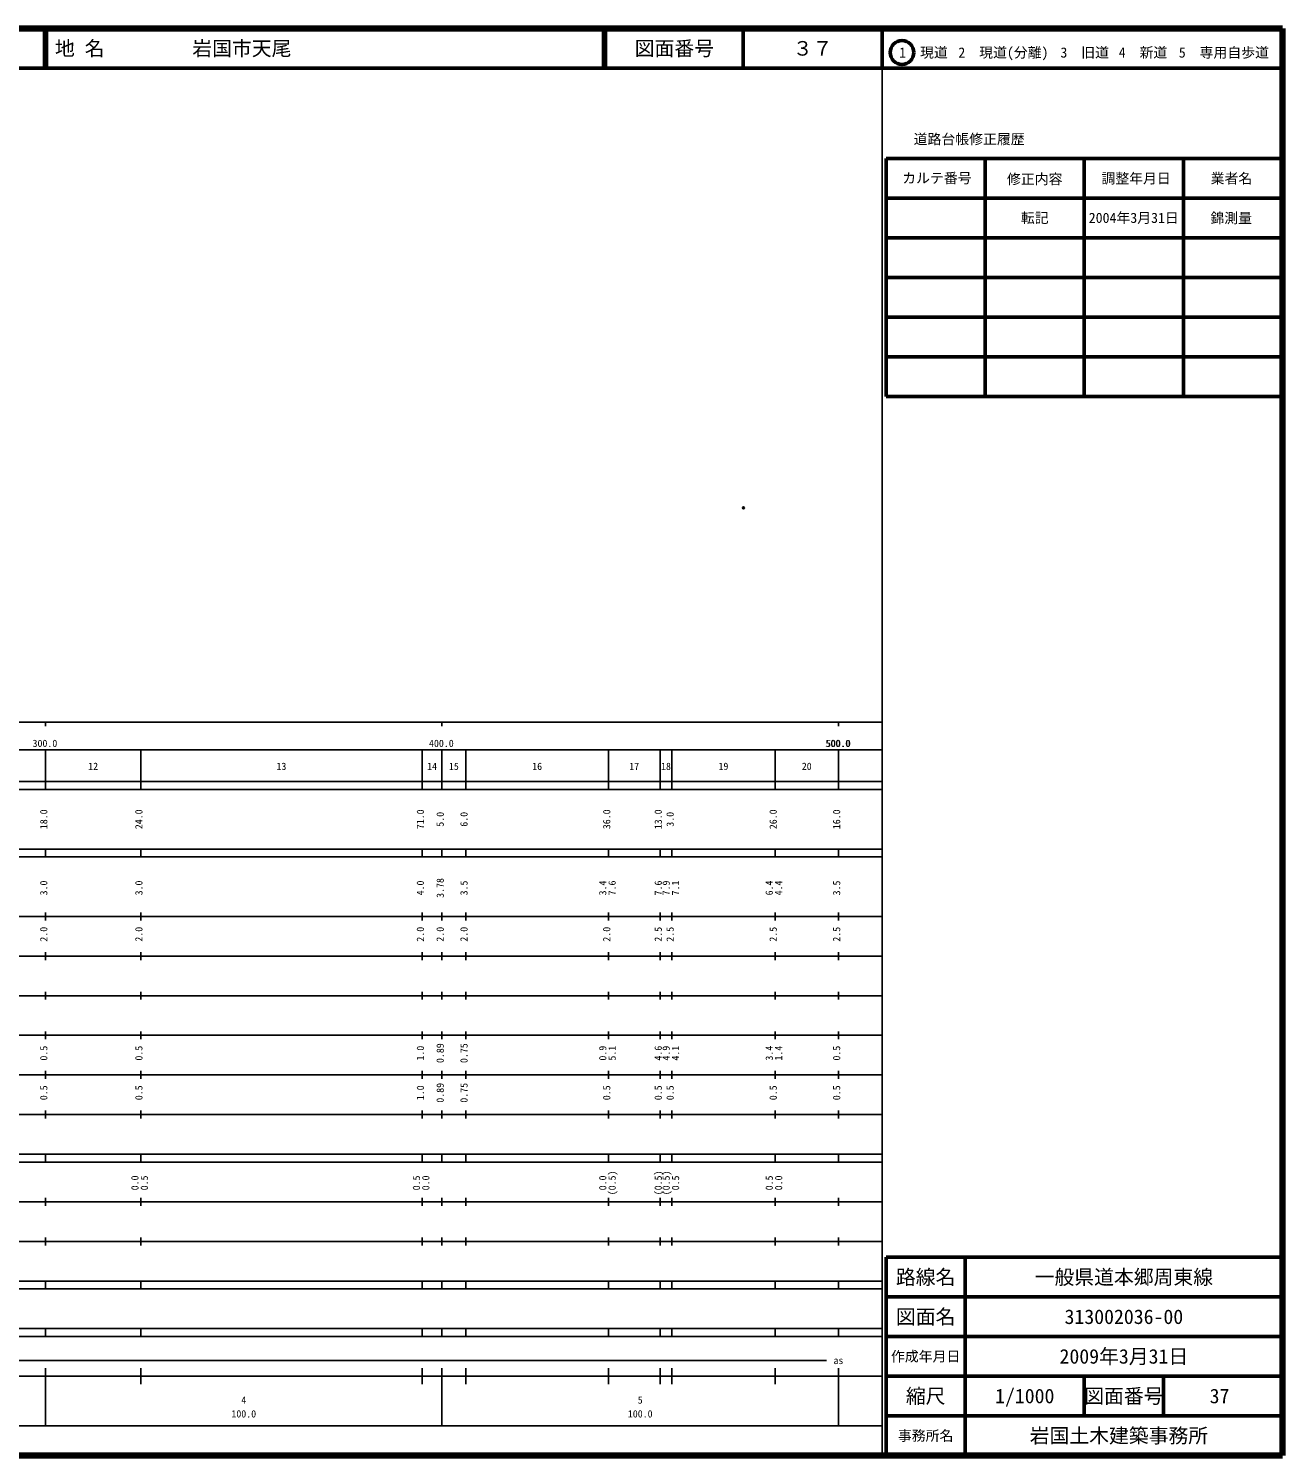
# Model space of a CAD drawing. Units: millimetres on the paper. Extents: x 40 to 680, y 20 to 380.
# Drawn here: x 363.7 to 680, y 20 to 380 of the extents above; entities that cross this region are included whole.
import ezdxf
from ezdxf.enums import TextEntityAlignment as Align

# ---------------------------------------------------------------- set-up
doc = ezdxf.new("R2010")
doc.units = ezdxf.units.MM
doc.header["$PDMODE"] = 32
doc.header["$PDSIZE"] = 0.5
doc.layers.add('M-OTRS', color=6, linetype='Continuous')
doc.layers.add('M-TTL-TXT', color=7, linetype='Continuous')
for name, color, linetype, lineweight in [('M-TTL', 2, 'Continuous', 140), ('M-TTL-BAND', 7, 'Continuous', 25), ('M-TTL-FRAM', 2, 'Continuous', 50), ('M-TTL-LINE', 7, 'Continuous', 50)]:
    doc.layers.add(name, color=color, linetype=linetype, lineweight=lineweight)
doc.styles.add('ＭＳ ゴシック', font='')
doc.styles.get('ＭＳ ゴシック').set_extended_font_data('MS Gothic')

msp = doc.modelspace()

# ---------------------------------------------------------------- linework, layer by layer
at = {"layer": 'M-OTRS'}
msp.add_point((544.037, 259.046), dxfattribs=at)
at = {"layer": 'M-TTL'}
for p, q in [((680, 380), (40, 380)), ((680, 20), (680, 380)), ((40, 20), (680, 20))]:
    msp.add_line(p, q, dxfattribs=at)
at = {"layer": 'M-TTL-BAND'}
for p, q in [((579, 20), (579, 370)), ((40, 205), (579, 205)), ((368, 205), (368, 204)), ((468, 205), (468, 204)), ((568, 205), (568, 204)), ((68, 198), (579, 198)), ((368, 188), (368, 198)), ((392, 188), (392, 198)), ((463, 188), (463, 198)), ((468, 188), (468, 198)), ((474, 188), (474, 198)), ((510, 188), (510, 198)), ((523, 188), (523, 198)), ((526, 188), (526, 198)), ((552, 188), (552, 198)), ((568, 188), (568, 198)), ((40, 190), (579, 190)), ((40, 188), (579, 188)), ((40, 173), (579, 173)), ((368, 171), (368, 173)), ((392, 171), (392, 173)), ((463, 171), (463, 173)), ((468, 171), (468, 173)), ((474, 171), (474, 173)), ((510, 171), (510, 173)), ((523, 171), (523, 173)), ((526, 171), (526, 173)), ((552, 171), (552, 173)), ((568, 171), (568, 173)), ((40, 171), (579, 171)), ((40, 156), (579, 156)), ((368, 155), (368, 157)), ((392, 155), (392, 157)), ((463, 155), (463, 157)), ((468, 155), (468, 157)), ((474, 155), (474, 157)), ((510, 155), (510, 157)), ((523, 155), (523, 157)), ((526, 155), (526, 157)), ((552, 155), (552, 157)), ((568, 155), (568, 157)), ((46, 146), (579, 146)), ((368, 145), (368, 147)), ((392, 145), (392, 147)), ((463, 145), (463, 147)), ((468, 145), (468, 147)), ((474, 145), (474, 147)), ((510, 145), (510, 147)), ((523, 145), (523, 147)), ((526, 145), (526, 147)), ((552, 145), (552, 147)), ((568, 145), (568, 147)), ((368, 135), (368, 137)), ((392, 135), (392, 137)), ((463, 135), (463, 137)), ((468, 135), (468, 137)), ((474, 135), (474, 137)), ((510, 135), (510, 137)), ((523, 135), (523, 137)), ((526, 135), (526, 137)), ((552, 135), (552, 137)), ((568, 135), (568, 137)), ((52, 136), (579, 136)), ((46, 126), (579, 126)), ((368, 125), (368, 127)), ((392, 125), (392, 127)), ((463, 125), (463, 127)), ((468, 125), (468, 127)), ((474, 125), (474, 127)), ((510, 125), (510, 127)), ((523, 125), (523, 127)), ((526, 125), (526, 127)), ((552, 125), (552, 127)), ((568, 125), (568, 127)), ((52, 116), (579, 116)), ((368, 115), (368, 117)), ((392, 115), (392, 117)), ((463, 115), (463, 117)), ((468, 115), (468, 117)), ((474, 115), (474, 117)), ((510, 115), (510, 117)), ((523, 115), (523, 117)), ((526, 115), (526, 117)), ((552, 115), (552, 117)), ((568, 115), (568, 117)), ((46, 106), (579, 106)), ((368, 105), (368, 107)), ((392, 105), (392, 107)), ((463, 105), (463, 107)), ((468, 105), (468, 107)), ((474, 105), (474, 107)), ((510, 105), (510, 107)), ((523, 105), (523, 107)), ((526, 105), (526, 107)), ((552, 105), (552, 107)), ((568, 105), (568, 107)), ((40, 96), (579, 96)), ((40, 94), (579, 94)), ((368, 94), (368, 96)), ((392, 94), (392, 96)), ((463, 94), (463, 96)), ((468, 94), (468, 96)), ((474, 94), (474, 96)), ((510, 94), (510, 96)), ((523, 94), (523, 96)), ((526, 94), (526, 96)), ((552, 94), (552, 96)), ((568, 94), (568, 96)), ((49, 84), (579, 84)), ((368, 83), (368, 85)), ((392, 83), (392, 85)), ((463, 83), (463, 85)), ((468, 83), (468, 85)), ((474, 83), (474, 85)), ((510, 83), (510, 85)), ((523, 83), (523, 85)), ((526, 83), (526, 85)), ((552, 83), (552, 85)), ((568, 83), (568, 85)), ((40, 74), (579, 74)), ((368, 73), (368, 75)), ((392, 73), (392, 75)), ((463, 73), (463, 75)), ((468, 73), (468, 75)), ((474, 73), (474, 75)), ((510, 73), (510, 75)), ((523, 73), (523, 75)), ((526, 73), (526, 75)), ((552, 73), (552, 75)), ((568, 73), (568, 75)), ((40, 64), (579, 64)), ((40, 62), (579, 62)), ((368, 62), (368, 64)), ((392, 62), (392, 64)), ((463, 62), (463, 64)), ((468, 62), (468, 64)), ((474, 62), (474, 64)), ((510, 62), (510, 64)), ((523, 62), (523, 64)), ((526, 62), (526, 64)), ((552, 62), (552, 64)), ((568, 62), (568, 64)), ((40, 52), (579, 52)), ((368, 50), (368, 52)), ((392, 50), (392, 52)), ((463, 50), (463, 52)), ((468, 50), (468, 52)), ((474, 50), (474, 52)), ((510, 50), (510, 52)), ((523, 50), (523, 52)), ((526, 50), (526, 52)), ((552, 50), (552, 52)), ((568, 50), (568, 52)), ((40, 50), (579, 50)), ((71, 44), (565, 44)), ((40, 40), (579, 40)), ((368, 27.5), (368, 42)), ((392, 38), (392, 42)), ((463, 38), (463, 42)), ((468, 27.5), (468, 42)), ((474, 38), (474, 42)), ((510, 38), (510, 42)), ((523, 38), (523, 42)), ((526, 38), (526, 42)), ((552, 38), (552, 42)), ((568, 27.5), (568, 42)), ((68, 27.5), (579, 27.5))]:
    msp.add_line(p, q, dxfattribs=at)
at = {"layer": 'M-TTL-FRAM'}
for p, q in [((580, 347.197), (580, 287.197)), ((580, 347.197), (680, 347.197)), ((580, 287.197), (680, 287.197)), ((680, 70), (580, 70)), ((580, 70), (580, 20))]:
    msp.add_line(p, q, dxfattribs=at)
at = {"layer": 'M-TTL-LINE'}
for p, q in [((367.75, 380), (367.75, 370)), ((368.25, 380), (368.25, 370)), ((508.747, 380), (508.747, 370)), ((509.247, 380), (509.247, 370)), ((543.997, 380), (543.997, 370)), ((579, 380), (579, 370)), ((40, 370), (680, 370)), ((605, 347.197), (605, 287.197)), ((630, 347.197), (630, 287.197)), ((655, 347.197), (655, 287.197)), ((580, 337.197), (680, 337.197)), ((580, 327.197), (680, 327.197)), ((580, 317.197), (680, 317.197)), ((580, 307.197), (680, 307.197)), ((580, 297.197), (680, 297.197)), ((600, 70), (600, 20)), ((680, 60), (580, 60)), ((680, 50), (580, 50)), ((680, 40), (580, 40)), ((630, 40), (630, 30)), ((650, 40), (650, 30)), ((680, 30), (580, 30))]:
    msp.add_line(p, q, dxfattribs=at)
msp.add_circle((584.031, 373.958), 3, dxfattribs=at)

# ---------------------------------------------------------------- texts
at = {"layer": 'M-TTL-BAND', "style": 'ＭＳ ゴシック'}
for s, p in [('300.0', (367.844, 198.195)), ('400.0', (467.844, 198.195)), ('500.0', (567.844, 198.195)), ('500.0', (568, 198.195)), ('12', (380, 192.405)), ('13', (427.5, 192.405)), ('14', (465.5, 192.405)), ('15', (471, 192.405)), ('16', (492, 192.405)), ('17', (516.5, 192.405)), ('18', (524.5, 192.405)), ('19', (539, 192.405)), ('20', (560, 192.405)), ('as', (568, 42.5)), ('4', (418, 32.523)), ('5', (518, 32.523)), ('100.0', (418, 29.033)), ('100.0', (518, 29.033))]:
    msp.add_text(s, height=1.833, dxfattribs=at).set_placement(p, align=Align.BOTTOM_CENTER)
for s, p in [('18.0', (369, 180.5)), ('24.0', (393, 180.5)), ('71.0', (464, 180.5)), ('5.0', (469, 180.5)), ('6.0', (475, 180.5)), ('36.0', (511, 180.5)), ('13.0', (524, 180.5)), ('3.0', (527, 180.5)), ('26.0', (553, 180.5)), ('16.0', (569, 180.5)), ('3.0', (369, 163.174)), ('3.0', (393, 163.174)), ('4.0', (464, 163.174)), ('3.78', (469, 163.174)), ('3.5', (475, 163.174)), ('3.4', (510, 163.174)), ('7.6', (512.37, 163.174)), ('7.6', (524, 163.174)), ('7.9', (526, 163.174)), ('7.1', (528.37, 163.174)), ('6.4', (552, 163.174)), ('4.4', (554.37, 163.174)), ('3.5', (569, 163.174)), ('2.0', (369, 151.5)), ('2.0', (393, 151.5)), ('2.0', (464, 151.5)), ('2.0', (469, 151.5)), ('2.0', (475, 151.5)), ('2.0', (511, 151.5)), ('2.5', (524, 151.5)), ('2.5', (527, 151.5)), ('2.5', (553, 151.5)), ('2.5', (569, 151.5)), ('0.5', (369, 121.5)), ('0.5', (393, 121.5)), ('1.0', (464, 121.5)), ('0.89', (469, 121.5)), ('0.75', (475, 121.5)), ('0.9', (510, 121.5)), ('5.1', (512.37, 121.5)), ('4.6', (524, 121.5)), ('4.9', (526, 121.5)), ('4.1', (528.37, 121.5)), ('3.4', (552, 121.5)), ('1.4', (554.37, 121.5)), ('0.5', (569, 121.5)), ('0.5', (369, 111.5)), ('0.5', (393, 111.5)), ('1.0', (464, 111.5)), ('0.89', (469, 111.5)), ('0.75', (475, 111.5)), ('0.5', (511, 111.5)), ('0.5', (524, 111.5)), ('0.5', (527, 111.5)), ('0.5', (553, 111.5)), ('0.5', (569, 111.5)), ('0.0', (392, 88.764)), ('0.5', (394.37, 88.764)), ('0.5', (463, 88.764)), ('0.0', (465.37, 88.764)), ('0.0', (510, 88.764)), ('(0.5)', (512.37, 88.764)), ('(0.5)', (524, 88.764)), ('(0.5)', (526, 88.764)), ('0.5', (528.37, 88.764)), ('0.5', (552, 88.764)), ('0.0', (554.37, 88.764))]:
    msp.add_text(s, height=1.833, rotation=90, dxfattribs=at).set_placement(p, align=Align.BOTTOM_CENTER)
at = {"layer": 'M-TTL-TXT', "style": 'ＭＳ ゴシック'}
for s, p in [('地 名', (370.38, 375)), ('岩国市天尾', (405.024, 375))]:
    msp.add_text(s, height=3.666, dxfattribs=at).set_placement(p, align=Align.MIDDLE_LEFT)
for s, height, p in [('図面番号', 3.666, (526.622, 375)), ('３７', 3.666, (561.497, 375)), ('1\u3000現道', 2.566, (589.448, 373.958)), ('2\u3000現道(分離)', 2.566, (609.619, 373.958)), ('3\u3000旧道', 2.566, (630.121, 373.958)), ('4\u3000新道', 2.566, (644.824, 373.958)), ('5\u3000専用自歩道', 2.566, (665.228, 373.958)), ('道路台帳修正履歴', 2.566, (600.968, 352.113)), ('カルテ番号', 2.566, (592.839, 342.277)), ('修正内容', 2.566, (617.509, 342.023)), ('調整年月日', 2.566, (643.089, 342.197)), ('業者名', 2.566, (667.134, 342.197)), ('転記', 2.566, (617.5, 332.245)), ('2004年3月31日', 2.566, (642.5, 332.245)), ('錦測量', 2.566, (667.077, 332.189)), ('路線名', 3.666, (590, 65)), ('路線名', 3.666, (590, 65)), ('一般県道本郷周東線', 3.666, (640, 65)), ('図面名', 3.666, (590, 55)), ('図面名', 3.666, (590, 55)), ('313002036-00', 3.666, (640, 55)), ('2009年3月31日', 3.666, (640, 45)), ('作成年月日', 2.566, (590, 45)), ('作成年月日', 2.566, (590, 45)), ('縮尺', 3.666, (590, 35)), ('縮尺', 3.666, (590, 35)), ('1/1000', 3.666, (615, 35)), ('図面番号', 3.666, (640, 35)), ('図面番号', 3.666, (640, 35)), ('37', 3.666, (664.125, 35)), ('事務所名', 2.566, (590, 25)), ('事務所名', 2.566, (590, 25)), ('岩国土木建築事務所 ', 3.666, (640, 25))]:
    msp.add_text(s, height=height, dxfattribs=at).set_placement(p, align=Align.MIDDLE_CENTER)

doc.saveas('drawing.dxf')
